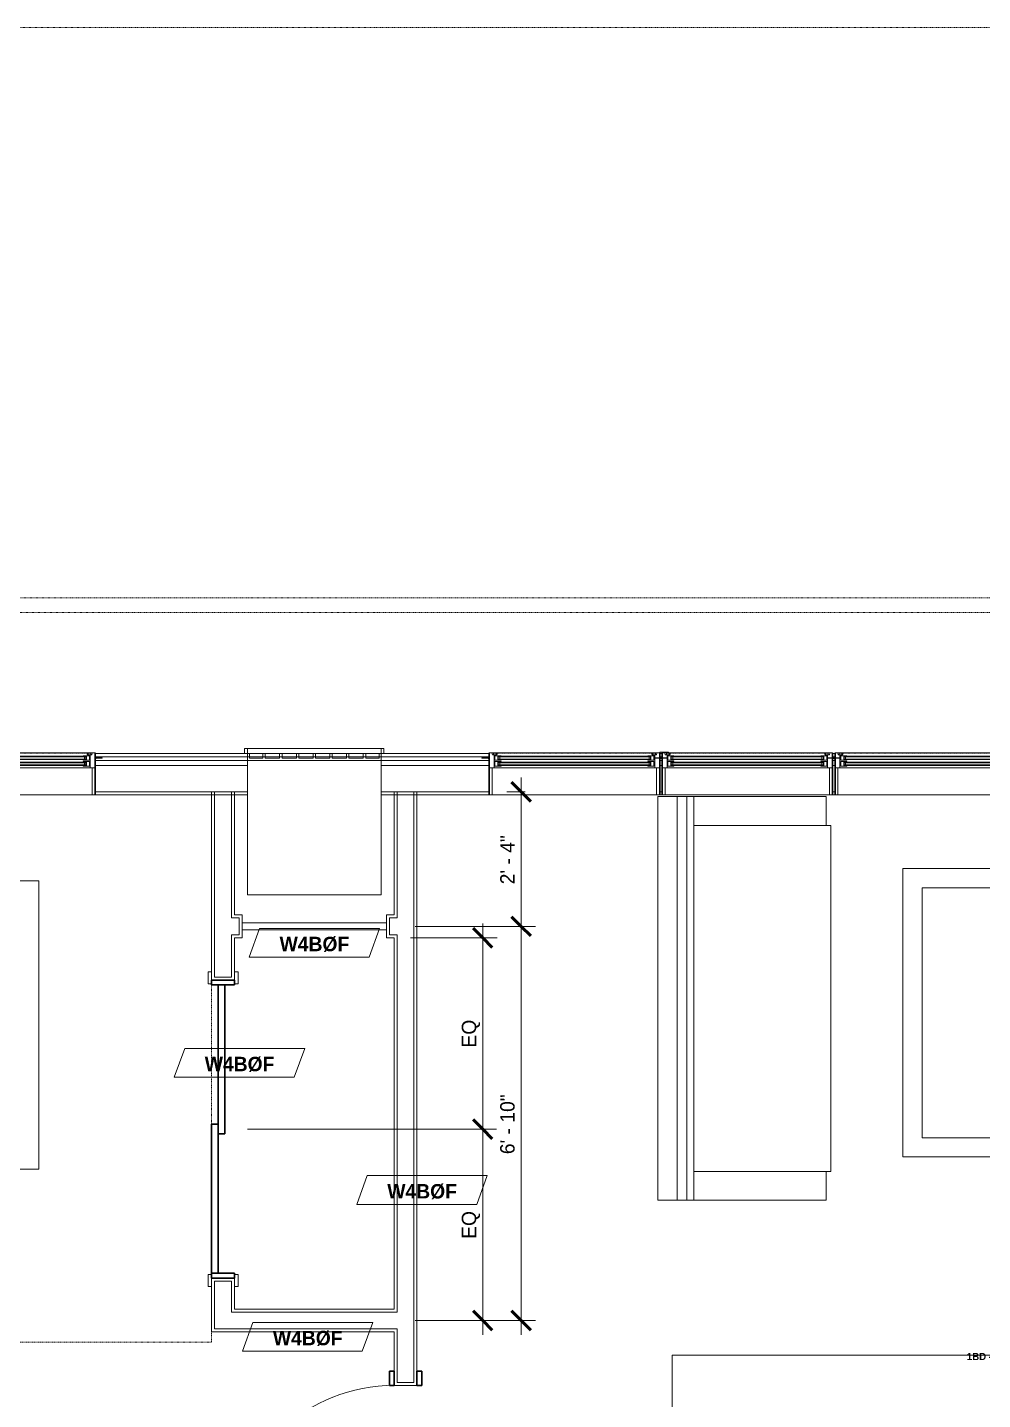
# Model space of a CAD drawing. Header units: inches. Extents: x -4010 to -1814, y 9846 to 12241.
# Drawn here: x -3383 to -3184.1, y 11955.2 to 12240.7 of the extents above; entities that cross this region are included whole.
import ezdxf

# ---------------------------------------------------------------- set-up
doc = ezdxf.new("R2010")
doc.units = ezdxf.units.IN
doc.header["$MEASUREMENT"] = 0
for name, pattern in [('Aligning Line 1_8_', [0.25, 0.125, -0.125]), ('Aligning Line 1_8__2_', [0.25, 0.125, -0.125]), ('Dash', [0.25, 0.125, -0.125]), ('Dash_2_', [0.25, 0.125, -0.125])]:
    doc.linetypes.add(name, pattern=pattern)
for name, color, linetype, lineweight in [('0-1', 7, 'Continuous', 5), ('0-2', 7, 'Continuous', 9), ('A-ANNO-DIMS', 211, 'Continuous', 9), ('A-ANNO-DIMS-32', 211, 'Continuous', 9), ('A-AREA-IDEN', 2, 'Continuous', 9), ('A-DETL-GENF-HDLN-1', 7, 'Dash', 9), ('A-DETL-GENF-HDLN-2', 1, 'Continuous', 18), ('A-DOOR-3', 31, 'Continuous', 9), ('A-DOOR-4', 31, 'Continuous', 30), ('A-DOOR-FRAM-3', 31, 'Continuous', 30), ('A-GENM-1', 7, 'Continuous', 9), ('A-GLAZ', 151, 'Continuous', 18), ('A-GLAZ-1', 10, 'Continuous', 30), ('A-GLAZ-2', 7, 'Continuous', 9), ('A-WALL', 113, 'Continuous', 18), ('A-WALL-1', 7, 'Continuous', 9), ('A-WALL-2', 250, 'Continuous', 18), ('A-WALL-3', 113, 'Continuous', 9), ('A-WALL-IDEN', 211, 'Continuous', 9), ('G-ANNO-SYMB', 111, 'Aligning Line 1_8_', 9), ('G-ANNO-SYMB-2', 147, 'Aligning Line 1_8__2_', 9), ('G-ANNO-SYMB-4', 111, 'Dash_2_', 9), ('I-FURN', 30, 'Continuous', 9), ('I-FURN-HDLN', 30, 'Dash', 9), ('Q-CASE', 31, 'Continuous', 9)]:
    doc.layers.add(name, color=color, linetype=linetype, lineweight=lineweight)
doc.styles.add('Century Gothic', font='ufonts.com_century-gothic.ttf', dxfattribs={"height": 3})
doc.styles.add('Century Gothic_B', font='GOTHICB.TTF', dxfattribs={"height": 1.5})
doc.styles.add('Century Gothic_B_1', font='GOTHICB.TTF', dxfattribs={"height": 3})
doc.dimstyles.new('OD_1__HACK_2_1', dxfattribs={"dimscale": 12, "dimtxt": 3.132505, "dimasz": 0.333333, "dimexe": 0.25, "dimexo": 0.166667, "dimgap": 0.041667, "dimtad": 1, "dimdec": 4, "dimrnd": 0.0625, "dimzin": 3, "dimdsep": 46, "dimlunit": 4, "dimtxsty": 'Century Gothic', "dimblk1": 'OBLIQUE', "dimblk2": 'OBLIQUE', "dimsah": 1, "dimcen": 0.09, "dimdle": 0.25, "dimazin": 0, "dimtfac": 1, "dimtdec": 4, "dimtix": 1, "dimtmove": 0, "dimatfit": 3, "dimfxl": 1, "dimtvp": 1, "dimtfill": 1, "dimfrac": 2, "dimtolj": 1, "dimtzin": 0, "dimarcsym": 2})

# ---------------------------------------------------------------- blocks, each defined once
blk = doc.blocks.new('Window-Double_Hung-Marvin-Essential - ESDH3066 - 1st Floor-3090113-UNIT PLANS - 1ST FLOOR')
at = {"layer": 'A-DETL-GENF-HDLN-1'}
blk.add_line((16.1, 4.34), (-16.5, 4.34), dxfattribs=at)
at = {"layer": 'A-DETL-GENF-HDLN-2'}
for p, q in [((-19.25, 3.36), (-19.25, 3.31)), ((-17.75, 3.36), (-19.25, 3.36)), ((-19.25, 3.31), (-17.9, 3.31)), ((-17.9, 3.31), (-17.9, 3.2)), ((-17.9, 3.2), (-17.75, 3.2)), ((-17.75, 4.41), (-17.16, 4.41)), ((-17.75, 4.41), (-17.75, 1.31)), ((-17.08, 4), (-17.16, 4.41)), ((-17.08, 4), (-16.19, 4)), ((-16.85, 4.37), (-16.85, 4)), ((-16.3, 4.37), (-16.85, 4.37)), ((-16.38, 3.9), (-16.72, 3.9)), ((-16.72, 3.9), (-16.72, 1.31)), ((-15.34, 3.81), (-16.56, 3.81)), ((-16.56, 2.87), (-16.56, 3.81)), ((-16.56, 2.87), (-15.34, 2.87)), ((-16.38, 4), (-16.38, 3.9)), ((-16.3, 4.14), (-16.3, 4.37)), ((-16.18, 4.14), (-16.3, 4.14)), ((-16.19, 4.09), (-16.1, 4.09)), ((-16.19, 4), (-16.19, 4.09)), ((-16.18, 4.34), (-16.1, 4.34)), ((-16.18, 4.34), (-16.18, 4.14)), ((-16.1, 4.09), (-16.1, 4.34)), ((-15.94, 2.99), (-15.94, 3.71)), ((-15.94, 3.71), (-15.28, 3.71)), ((-15.28, 2.99), (-15.94, 2.99)), ((-15.84, 3.01), (-15.84, 3.7)), ((-15.54, 3.13), (-15.54, 3.57)), ((-15.34, 3.81), (-15.28, 3.75)), ((-15.34, 2.87), (-15.28, 2.94)), ((-15.28, 3.71), (-15.28, 3.75)), ((-15.28, 2.94), (-15.28, 2.99)), ((15.34, 3.81), (15.28, 3.75)), ((15.28, 3.71), (15.28, 3.75)), ((15.94, 3.71), (15.28, 3.71)), ((15.28, 2.94), (15.28, 2.99)), ((15.28, 2.99), (15.94, 2.99)), ((15.34, 2.87), (15.28, 2.94)), ((15.34, 3.81), (16.56, 3.81)), ((16.56, 2.87), (15.34, 2.87)), ((15.54, 3.13), (15.54, 3.57)), ((15.84, 3.01), (15.84, 3.7)), ((15.94, 2.99), (15.94, 3.71)), ((16.18, 4.34), (16.1, 4.34)), ((16.1, 4.09), (16.1, 4.34)), ((16.19, 4.09), (16.1, 4.09)), ((16.18, 4.34), (16.18, 4.14)), ((16.18, 4.14), (16.3, 4.14)), ((16.19, 4), (16.19, 4.09)), ((17.08, 4), (16.19, 4)), ((16.3, 4.14), (16.3, 4.37)), ((16.3, 4.37), (16.85, 4.37)), ((16.38, 4), (16.38, 3.9)), ((16.38, 3.9), (16.72, 3.9)), ((16.56, 2.87), (16.56, 3.81)), ((16.72, 3.9), (16.72, 1.31)), ((16.85, 4.37), (16.85, 4)), ((17.08, 4), (17.16, 4.41)), ((17.75, 4.41), (17.16, 4.41)), ((17.75, 4.41), (17.75, 1.31)), ((17.75, 3.36), (19.25, 3.36)), ((17.9, 3.2), (17.75, 3.2)), ((17.9, 3.31), (17.9, 3.2)), ((19.25, 3.31), (17.9, 3.31)), ((19.25, 3.36), (19.25, 3.31)), ((-16.72, 1.31), (-17.75, 1.31)), ((-17.13, 1.28), (-17.13, -4.31)), ((-15.34, 2.59), (-16.56, 2.59)), ((-16.56, 1.66), (-16.56, 2.59)), ((-16.56, 1.66), (-15.34, 1.66)), ((-15.94, 1.77), (-15.94, 2.49)), ((-15.94, 2.49), (-15.28, 2.49)), ((-15.28, 1.77), (-15.94, 1.77)), ((-15.84, 1.79), (-15.84, 2.48)), ((-15.54, 1.92), (-15.54, 2.35)), ((-15.34, 2.59), (-15.28, 2.53)), ((-15.34, 1.66), (-15.28, 1.72)), ((-15.28, 2.49), (-15.28, 2.53)), ((-15.28, 1.72), (-15.28, 1.77)), ((15.34, 2.59), (15.28, 2.53)), ((15.28, 2.49), (15.28, 2.53)), ((15.94, 2.49), (15.28, 2.49)), ((15.28, 1.72), (15.28, 1.77)), ((15.28, 1.77), (15.94, 1.77)), ((15.34, 1.66), (15.28, 1.72)), ((15.34, 2.59), (16.56, 2.59)), ((16.56, 1.66), (15.34, 1.66)), ((15.54, 1.92), (15.54, 2.35)), ((15.84, 1.79), (15.84, 2.48)), ((15.94, 1.77), (15.94, 2.49)), ((16.56, 1.66), (16.56, 2.59)), ((16.72, 1.31), (17.75, 1.31)), ((17.12, -4.31), (17.12, 1.28)), ((-17.13, -4.31), (-17.75, -4.31)), ((17.12, -4.31), (17.75, -4.31))]:
    blk.add_line(p, q, dxfattribs=at)
at = {"layer": 'A-GLAZ'}
for p, q in [((15.84, 3.7), (-15.84, 3.7)), ((15.84, 3.57), (-15.84, 3.57)), ((15.84, 3.13), (-15.84, 3.13)), ((15.84, 3.01), (-15.84, 3.01)), ((15.84, 2.48), (-15.84, 2.48)), ((15.84, 2.35), (-15.84, 2.35)), ((15.84, 1.92), (-15.84, 1.92)), ((15.84, 1.79), (-15.84, 1.79))]:
    blk.add_line(p, q, dxfattribs=at)
at = {"layer": 'A-GLAZ-1'}
for p, q in [((-17.75, 4.41), (-17.75, 1.31)), ((17.75, 1.31), (17.75, 4.41)), ((-17.75, 1.28), (-17.75, -4.31)), ((17.75, -4.31), (17.75, 1.28))]:
    blk.add_line(p, q, dxfattribs=at)
at = {"layer": 'A-GLAZ-2'}
for p, q in [((17.75, 4.41), (-17.75, 4.41)), ((-17.75, 1.31), (17.75, 1.31)), ((-17.75, -4.31), (17.75, -4.31))]:
    blk.add_line(p, q, dxfattribs=at)
blk = doc.blocks.new('V-Series_EWC4_SPVU_RFA_2015 - 1ST FLOOR-2484708-UNIT PLANS - 1ST FLOOR')
at = {"layer": 'A-GENM-1'}
for p, q in [((-3126, 12090.69), (-3126.56, 12090.69)), ((-3126.56, 12090.69), (-3126.56, 12089.69)), ((-3126.56, 12089.69), (-3126, 12089.69)), ((-3098.12, 12090.69), (-3126, 12090.69)), ((-3126, 12090.69), (-3126, 12089.69)), ((-3126, 12089.69), (-3126, 12090.69)), ((-3126, 12089.69), (-3098.12, 12089.69)), ((-3126, 12089.69), (-3126, 12060.25)), ((-3125.56, 12089.69), (-3126, 12089.69)), ((-3125.56, 12088.69), (-3125.56, 12089.69)), ((-3122.26, 12089.69), (-3122.76, 12089.69)), ((-3122.76, 12089.69), (-3122.76, 12088.69)), ((-3122.26, 12088.69), (-3122.26, 12089.69)), ((-3118.78, 12089.69), (-3119.28, 12089.69)), ((-3119.28, 12089.69), (-3119.28, 12088.69)), ((-3118.78, 12088.69), (-3118.78, 12089.69)), ((-3115.3, 12089.69), (-3115.8, 12089.69)), ((-3115.8, 12089.69), (-3115.8, 12088.69)), ((-3115.3, 12088.69), (-3115.3, 12089.69)), ((-3111.81, 12089.69), (-3112.31, 12089.69)), ((-3112.31, 12089.69), (-3112.31, 12088.69)), ((-3111.81, 12088.69), (-3111.81, 12089.69)), ((-3108.33, 12089.69), (-3108.83, 12089.69)), ((-3108.83, 12089.69), (-3108.83, 12088.69)), ((-3108.33, 12088.69), (-3108.33, 12089.69)), ((-3104.84, 12089.69), (-3105.34, 12089.69)), ((-3105.34, 12089.69), (-3105.34, 12088.69)), ((-3104.84, 12088.69), (-3104.84, 12089.69)), ((-3101.36, 12089.69), (-3101.86, 12089.69)), ((-3101.86, 12089.69), (-3101.86, 12088.69)), ((-3101.36, 12088.69), (-3101.36, 12089.69)), ((-3098.12, 12089.69), (-3098.56, 12089.69)), ((-3098.56, 12089.69), (-3098.56, 12088.69)), ((-3098.12, 12089.69), (-3098.12, 12090.69)), ((-3097.56, 12090.69), (-3098.12, 12090.69)), ((-3098.12, 12090.69), (-3098.12, 12089.69)), ((-3098.12, 12089.69), (-3097.56, 12089.69)), ((-3098.12, 12060.25), (-3098.12, 12089.69)), ((-3097.56, 12089.69), (-3097.56, 12090.69)), ((-3122.76, 12088.69), (-3125.56, 12088.69)), ((-3119.28, 12088.69), (-3122.26, 12088.69)), ((-3115.8, 12088.69), (-3118.78, 12088.69)), ((-3112.31, 12088.69), (-3115.3, 12088.69)), ((-3108.83, 12088.69), (-3111.81, 12088.69)), ((-3105.34, 12088.69), (-3108.33, 12088.69)), ((-3101.86, 12088.69), (-3104.84, 12088.69)), ((-3098.56, 12088.69), (-3101.36, 12088.69)), ((-3126, 12060.25), (-3098.12, 12060.25))]:
    blk.add_line(p, q, dxfattribs=at)
blk = doc.blocks.new('Window-Double_Hung-Marvin-Essential - ESDH3066 - 1st Floor-V5-UNIT PLANS - 1ST FLOOR')
at = {"layer": 'A-DETL-GENF-HDLN-1'}
blk.add_line((16.1, 4.34), (-16.5, 4.34), dxfattribs=at)
at = {"layer": 'A-DETL-GENF-HDLN-2'}
for p, q in [((-19.25, 3.36), (-19.25, 3.31)), ((-17.75, 3.36), (-19.25, 3.36)), ((-19.25, 3.31), (-17.9, 3.31)), ((-17.9, 3.31), (-17.9, 3.2)), ((-17.9, 3.2), (-17.75, 3.2)), ((-17.75, 4.41), (-17.16, 4.41)), ((-17.75, 4.41), (-17.75, 1.31)), ((-17.08, 4), (-17.16, 4.41)), ((-17.08, 4), (-16.19, 4)), ((-16.85, 4.37), (-16.85, 4)), ((-16.3, 4.37), (-16.85, 4.37)), ((-16.38, 3.9), (-16.72, 3.9)), ((-16.72, 3.9), (-16.72, 1.31)), ((-15.34, 3.81), (-16.56, 3.81)), ((-16.56, 2.87), (-16.56, 3.81)), ((-16.56, 2.87), (-15.34, 2.87)), ((-16.38, 4), (-16.38, 3.9)), ((-16.3, 4.14), (-16.3, 4.37)), ((-16.18, 4.14), (-16.3, 4.14)), ((-16.19, 4.09), (-16.1, 4.09)), ((-16.19, 4), (-16.19, 4.09)), ((-16.18, 4.34), (-16.1, 4.34)), ((-16.18, 4.34), (-16.18, 4.14)), ((-16.1, 4.09), (-16.1, 4.34)), ((-15.94, 2.99), (-15.94, 3.71)), ((-15.94, 3.71), (-15.28, 3.71)), ((-15.28, 2.99), (-15.94, 2.99)), ((-15.84, 3.01), (-15.84, 3.7)), ((-15.54, 3.13), (-15.54, 3.57)), ((-15.34, 3.81), (-15.28, 3.75)), ((-15.34, 2.87), (-15.28, 2.94)), ((-15.28, 3.71), (-15.28, 3.75)), ((-15.28, 2.94), (-15.28, 2.99)), ((15.34, 3.81), (15.28, 3.75)), ((15.28, 3.71), (15.28, 3.75)), ((15.94, 3.71), (15.28, 3.71)), ((15.28, 2.94), (15.28, 2.99)), ((15.28, 2.99), (15.94, 2.99)), ((15.34, 2.87), (15.28, 2.94)), ((15.34, 3.81), (16.56, 3.81)), ((16.56, 2.87), (15.34, 2.87)), ((15.54, 3.13), (15.54, 3.57)), ((15.84, 3.01), (15.84, 3.7)), ((15.94, 2.99), (15.94, 3.71)), ((16.18, 4.34), (16.1, 4.34)), ((16.1, 4.09), (16.1, 4.34)), ((16.19, 4.09), (16.1, 4.09)), ((16.18, 4.34), (16.18, 4.14)), ((16.18, 4.14), (16.3, 4.14)), ((16.19, 4), (16.19, 4.09)), ((17.08, 4), (16.19, 4)), ((16.3, 4.14), (16.3, 4.37)), ((16.3, 4.37), (16.85, 4.37)), ((16.38, 4), (16.38, 3.9)), ((16.38, 3.9), (16.72, 3.9)), ((16.56, 2.87), (16.56, 3.81)), ((16.72, 3.9), (16.72, 1.31)), ((16.85, 4.37), (16.85, 4)), ((17.08, 4), (17.16, 4.41)), ((17.75, 4.41), (17.16, 4.41)), ((17.75, 4.41), (17.75, 1.31)), ((17.75, 3.36), (19.25, 3.36)), ((17.9, 3.2), (17.75, 3.2)), ((17.9, 3.31), (17.9, 3.2)), ((19.25, 3.31), (17.9, 3.31)), ((19.25, 3.36), (19.25, 3.31)), ((-16.72, 1.31), (-17.75, 1.31)), ((-17.13, 1.28), (-17.13, -4.31)), ((-15.34, 2.59), (-16.56, 2.59)), ((-16.56, 1.66), (-16.56, 2.59)), ((-16.56, 1.66), (-15.34, 1.66)), ((-15.94, 1.77), (-15.94, 2.49)), ((-15.94, 2.49), (-15.28, 2.49)), ((-15.28, 1.77), (-15.94, 1.77)), ((-15.84, 1.79), (-15.84, 2.48)), ((-15.54, 1.92), (-15.54, 2.35)), ((-15.34, 2.59), (-15.28, 2.53)), ((-15.34, 1.66), (-15.28, 1.72)), ((-15.28, 2.49), (-15.28, 2.53)), ((-15.28, 1.72), (-15.28, 1.77)), ((15.34, 2.59), (15.28, 2.53)), ((15.28, 2.49), (15.28, 2.53)), ((15.94, 2.49), (15.28, 2.49)), ((15.28, 1.72), (15.28, 1.77)), ((15.28, 1.77), (15.94, 1.77)), ((15.34, 1.66), (15.28, 1.72)), ((15.34, 2.59), (16.56, 2.59)), ((16.56, 1.66), (15.34, 1.66)), ((15.54, 1.92), (15.54, 2.35)), ((15.84, 1.79), (15.84, 2.48)), ((15.94, 1.77), (15.94, 2.49)), ((16.56, 1.66), (16.56, 2.59)), ((16.72, 1.31), (17.75, 1.31)), ((17.12, -4.31), (17.12, 1.28)), ((-17.13, -4.31), (-17.75, -4.31)), ((17.12, -4.31), (17.75, -4.31))]:
    blk.add_line(p, q, dxfattribs=at)
at = {"layer": 'A-GLAZ'}
for p, q in [((15.84, 3.7), (-15.84, 3.7)), ((15.84, 3.57), (-15.84, 3.57)), ((15.84, 3.13), (-15.84, 3.13)), ((15.84, 3.01), (-15.84, 3.01)), ((15.84, 2.48), (-15.84, 2.48)), ((15.84, 2.35), (-15.84, 2.35)), ((15.84, 1.92), (-15.84, 1.92)), ((15.84, 1.79), (-15.84, 1.79))]:
    blk.add_line(p, q, dxfattribs=at)
at = {"layer": 'A-GLAZ-1'}
for p, q in [((-17.75, 4.41), (-17.75, 1.31)), ((17.75, 1.31), (17.75, 4.41)), ((-17.75, 1.28), (-17.75, -4.31)), ((17.75, -4.31), (17.75, 1.28))]:
    blk.add_line(p, q, dxfattribs=at)
at = {"layer": 'A-GLAZ-2'}
for p, q in [((17.75, 4.41), (-17.75, 4.41)), ((19.62, 4.56), (17.75, 4.56)), ((17.75, 4.56), (17.75, 4.41)), ((17.75, 4.31), (18.25, 4.31)), ((19.62, 4.41), (19.62, 4.56)), ((-17.75, 1.31), (17.75, 1.31)), ((-17.75, -4.31), (17.75, -4.31))]:
    blk.add_line(p, q, dxfattribs=at)
blk = doc.blocks.new('CTR - 1st Phase - Shell_rvt-1-UNIT PLANS - 1ST FLOOR')
at = {"layer": 'A-WALL-1'}
for p, q in [((-3286.87, 12089.69), (-3368.91, 12089.69)), ((-3214.87, 12089.69), (-3215.37, 12089.69)), ((-3368.91, 12086.69), (-3368.91, 12086.66)), ((-3337.21, 12081.06), (-3337.21, 12088.19)), ((-3337.21, 12088.19), (-3309.34, 12088.19)), ((-3309.34, 12088.19), (-3309.34, 12081.06)), ((-3286.87, 12086.66), (-3286.87, 12086.69)), ((-3251.37, 12086.69), (-3251.37, 12086.66)), ((-3250.87, 12086.66), (-3250.87, 12086.69)), ((-3215.37, 12086.69), (-3215.37, 12086.66)), ((-3214.87, 12086.66), (-3214.87, 12086.69)), ((-3368.91, 12081.06), (-3337.21, 12081.06)), ((-3309.34, 12081.06), (-3286.87, 12081.06)), ((-3251.37, 12081.06), (-3250.87, 12081.06)), ((-3215.37, 12081.06), (-3214.87, 12081.06))]:
    blk.add_line(p, q, dxfattribs=at)
at = {"layer": 'A-WALL-2'}
for p, q in [((-3368.91, 12088.94), (-3286.87, 12088.94)), ((-3368.91, 12088.19), (-3337.21, 12088.19)), ((-3368.91, 12087.19), (-3337.21, 12087.19)), ((-3309.34, 12088.19), (-3286.87, 12088.19)), ((-3309.34, 12087.19), (-3286.87, 12087.19)), ((-3251.37, 12088.94), (-3250.87, 12088.94)), ((-3251.37, 12088.19), (-3250.87, 12088.19)), ((-3251.37, 12087.19), (-3250.87, 12087.19)), ((-3215.37, 12088.94), (-3214.87, 12088.94)), ((-3215.37, 12088.19), (-3214.87, 12088.19)), ((-3215.37, 12087.19), (-3214.87, 12087.19)), ((-3368.91, 12081.69), (-3337.21, 12081.69)), ((-3309.34, 12081.69), (-3286.87, 12081.69)), ((-3251.37, 12081.69), (-3250.87, 12081.69)), ((-3215.37, 12081.69), (-3214.87, 12081.69))]:
    blk.add_line(p, q, dxfattribs=at)
at = {"layer": '0-2'}
for name, p in [('Window-Double_Hung-Marvin-Essential - ESDH3066 - 1st Floor-3090113-UNIT PLANS - 1ST FLOOR', (-3386.66, 12085.38)), ('V-Series_EWC4_SPVU_RFA_2015 - 1ST FLOOR-2484708-UNIT PLANS - 1ST FLOOR', (-211.21, 0)), ('Window-Double_Hung-Marvin-Essential - ESDH3066 - 1st Floor-V5-UNIT PLANS - 1ST FLOOR', (-3269.12, 12085.38)), ('Window-Double_Hung-Marvin-Essential - ESDH3066 - 1st Floor-3090113-UNIT PLANS - 1ST FLOOR', (-3233.12, 12085.38)), ('Window-Double_Hung-Marvin-Essential - ESDH3066 - 1st Floor-3090113-UNIT PLANS - 1ST FLOOR', (-3197.12, 12085.38))]:
    blk.add_blockref(name, p, dxfattribs=at)
blk = doc.blocks.new('CTR - 1st Phase - Structure_rvt-1-UNIT PLANS - 1ST FLOOR')
at = {"layer": 'G-ANNO-SYMB-2'}
blk.add_line((-1904.06, 12122.03), (-3864.19, 12122.03), dxfattribs=at)
blk = doc.blocks.new('SWING - SINGLE - FLUSH - 2-10 x 6-8 - PRIVACY-3199405-UNIT PLANS - 1ST FLOOR')
at = {"layer": 'A-DOOR-3'}
blk.add_arc((17, -2.37), 34.07, 180, 266.6343, dxfattribs=at)
at = {"layer": 'A-DOOR-4'}
for p, q in [((15, -2.37), (15, -36.38)), ((17, -2.37), (15, -2.37)), ((17, -2.37), (17, -36.38)), ((17, -36.38), (15, -36.38))]:
    blk.add_line(p, q, dxfattribs=at)
at = {"layer": 'A-DOOR-FRAM-3'}
for p, q in [((-20, 2.38), (-20, 3.38)), ((-20, 3.38), (-17, 3.38)), ((-17, 3.38), (-17, 2.38)), ((17, 2.38), (17, 3.38)), ((17, 3.38), (20, 3.38)), ((20, 3.38), (20, 2.38)), ((-17, 2.38), (-20, 2.38)), ((20, 2.38), (17, 2.38)), ((-20, -2.37), (-17, -2.37)), ((-20, -3.37), (-20, -2.37)), ((-17, -2.37), (-17, -3.37)), ((17, -2.37), (20, -2.37)), ((17, -3.37), (17, -2.37)), ((20, -2.37), (20, -3.37)), ((-17, -3.37), (-20, -3.37)), ((20, -3.37), (17, -3.37))]:
    blk.add_line(p, q, dxfattribs=at)
blk = doc.blocks.new('Bed-Standard - Queen 60_ x 79_-1242961-UNIT PLANS - 1ST FLOOR')
at = {"layer": 'I-FURN'}
for p, q in [((-19.31, 37.14), (-19.31, -41.3)), ((40.69, -41.3), (40.69, 37.14)), ((-16.31, 35.7), (-16.31, 23.7)), ((-16.31, 35.7), (37.69, 35.7)), ((37.69, 35.7), (37.69, 23.7)), ((40.69, 23.7), (-19.31, 17.13)), ((-16.31, 23.7), (37.69, 23.7)), ((-19.31, -41.3), (40.69, -41.3))]:
    blk.add_line(p, q, dxfattribs=at)
at = {"layer": 'I-FURN-HDLN'}
for p, q in [((-55.31, 37.14), (-55.31, -77.3)), ((-55.31, -77.3), (-53.15, -77.3)), ((-9.96, -77.3), (19.04, -77.3))]:
    blk.add_line(p, q, dxfattribs=at)
blk = doc.blocks.new('Couch-Both_Arms-Generic - 1-1372852-UNIT PLANS - 1ST FLOOR')
at = {"layer": 'I-FURN'}
for p, q in [((-42, 17.5), (-36, 17.5)), ((-42, -10), (-42, 17.5)), ((-36, 18.5), (36, 18.5)), ((-36, 17.5), (-36, 18.5)), ((-36, 17.5), (-36, -10)), ((36, 18.5), (36, 17.5)), ((36, 17.5), (42, 17.5)), ((36, -10), (36, 17.5)), ((42, 17.5), (42, -10)), ((-42, -10), (42, -10)), ((-42, -13.5), (-42, -10)), ((42, -10), (42, -13.5)), ((-42, -11.5), (42, -11.5)), ((-42, -13.5), (42, -13.5)), ((-42, -17.5), (-42, -13.5)), ((42, -13.5), (-42, -13.5)), ((42, -13.5), (42, -17.5)), ((42, -17.5), (-42, -17.5))]:
    blk.add_line(p, q, dxfattribs=at)
blk = doc.blocks.new('Table-Coffee - one-1372853-UNIT PLANS - 1ST FLOOR')
at = {"layer": 'I-FURN'}
for p, q in [((-29.28, 11.25), (30.72, 11.25)), ((-29.28, -18.75), (-29.28, 11.25)), ((30.72, 11.25), (30.72, -18.75)), ((26.72, 7.25), (-25.28, 7.25)), ((-25.28, 7.25), (-25.28, -14.75)), ((26.72, -14.75), (26.72, 7.25)), ((-25.28, -14.75), (26.72, -14.75)), ((30.72, -18.75), (-29.28, -18.75))]:
    blk.add_line(p, q, dxfattribs=at)
blk = doc.blocks.new('OD_CW_Base Cabinet - OD_CW_Base Cabinet-V140-UNIT PLANS - 1ST FLOOR')
at = {"layer": 'Q-CASE'}
for p, q in [((107.93, 24), (0.74, 24)), ((0.74, 24), (0.74, 0)), ((0.74, 1), (0.74, 24)), ((0.74, 24), (107.93, 24)), ((0.74, 0), (0.74, 1)), ((0.74, 1), (107.93, 1)), ((107.93, 1), (0.74, 1)), ((0.74, 0), (107.93, 0)), ((107.93, 0), (0.74, 0))]:
    blk.add_line(p, q, dxfattribs=at)
blk = doc.blocks.new('SLIDING - FLUSH - 5-0 x 6-8-3203585-UNIT PLANS - 1ST FLOOR')
at = {"layer": 'A-DOOR-3'}
for p, q in [((-30.25, 3), (-32.75, 3)), ((-32.75, 3), (-32.75, 2.25)), ((-30.25, 2.25), (-30.25, 3)), ((30.25, 3), (30.25, 2.25)), ((32.75, 3), (30.25, 3)), ((32.75, 2.25), (32.75, 3)), ((-32.75, 2.25), (-30.25, 2.25)), ((30.25, 2.25), (32.75, 2.25)), ((-30.25, -2.5), (-32.75, -2.5)), ((-32.75, -2.5), (-32.75, -3.25)), ((-30.25, -3.25), (-30.25, -2.5)), ((32.75, -2.5), (30.25, -2.5)), ((30.25, -2.5), (30.25, -3.25)), ((32.75, -3.25), (32.75, -2.5)), ((-32.75, -3.25), (-30.25, -3.25)), ((30.25, -3.25), (32.75, -3.25))]:
    blk.add_line(p, q, dxfattribs=at)
at = {"layer": 'A-DOOR-4'}
for p, q in [((1, 2.25), (-30, 2.25)), ((-30, 2.25), (-30, 0.88)), ((-30, 0.88), (1, 0.88)), ((30, 0.88), (-1, 0.88)), ((-1, 0.88), (-1, -0.5)), ((1, 0.88), (1, 2.25)), ((30, -0.5), (30, 0.88)), ((-1, -0.5), (30, -0.5))]:
    blk.add_line(p, q, dxfattribs=at)
at = {"layer": 'A-DOOR-FRAM-3'}
for p, q in [((-30, 2.25), (-31, 2.25)), ((-31, 2.25), (-31, -2.5)), ((-30, -2.5), (-30, 2.25)), ((31, 2.25), (30, 2.25)), ((30, 2.25), (30, -2.5)), ((31, -2.5), (31, 2.25)), ((-31, -2.5), (-30, -2.5)), ((30, -2.5), (31, -2.5))]:
    blk.add_line(p, q, dxfattribs=at)
blk = doc.blocks.new('083100 - Access Doors and Panels - Type 1 - 083100 - Access Doors and Panels - Type 1-3696234-UNIT PLANS - 1ST FLOOR')
at = {"layer": 'A-DOOR-3'}
for p, q in [((15, 0.75), (-15, 0.75)), ((-15, 0.75), (-15, -0.75)), ((15, -0.75), (15, 0.75)), ((-15, -0.75), (15, -0.75))]:
    blk.add_line(p, q, dxfattribs=at)
blk = doc.blocks.new('DIMBLOCK280-UNIT PLANS - 1ST FLOOR')
at = {"layer": 'A-ANNO-DIMS-32', "lineweight": 50}
for p, q in [((-3288.22, 12051.31), (-3290.22, 12053.31)), ((-3288.22, 12051.31), (-3286.22, 12049.31)), ((-3288.22, 12011.5), (-3290.22, 12013.5)), ((-3288.22, 12011.5), (-3286.22, 12009.5))]:
    blk.add_line(p, q, dxfattribs=at)
at = {"layer": 'A-ANNO-DIMS-32'}
for p, q in [((-3288.22, 12054.31), (-3288.22, 12011.5)), ((-3303.27, 12051.31), (-3285.22, 12051.31)), ((-3288.22, 12051.31), (-3303.27, 12051.31)), ((-3337.15, 12011.5), (-3285.22, 12011.5)), ((-3288.22, 12011.5), (-3337.15, 12011.5))]:
    blk.add_line(p, q, dxfattribs=at)
at = {"layer": 'A-ANNO-DIMS-32', "color": 0, "insert": (-3292.57, 12028.47), "char_height": 3, "width": 7.0407, "attachment_point": 1, "rotation": 90, "line_spacing_factor": 0.984502, "style": 'Century Gothic', "bg_fill": 3, "box_fill_scale": 1.25, "bg_fill_color": 256, "bg_fill_true_color": 13158600, "bg_fill_transparency": 0}
blk.add_mtext('EQ', dxfattribs=at)
blk = doc.blocks.new('_Oblique')
at = {"color": 0, "linetype": 'ByBlock', "lineweight": -2}
blk.add_line((-0.5, -0.5), (0.5, 0.5), dxfattribs=at)
blk = doc.blocks.new('DIMBLOCK281-UNIT PLANS - 1ST FLOOR')
at = {"layer": 'A-ANNO-DIMS-32', "lineweight": 50}
for p, q in [((-3288.22, 12011.5), (-3290.22, 12013.5)), ((-3288.22, 12011.5), (-3286.22, 12009.5)), ((-3288.22, 11971.69), (-3290.22, 11973.69)), ((-3288.22, 11971.69), (-3286.22, 11969.69))]:
    blk.add_line(p, q, dxfattribs=at)
at = {"layer": 'A-ANNO-DIMS-32'}
for p, q in [((-3337.15, 12011.5), (-3285.22, 12011.5)), ((-3288.22, 12011.5), (-3337.15, 12011.5)), ((-3288.22, 12011.5), (-3288.22, 11968.69)), ((-3302.27, 11971.69), (-3285.22, 11971.69)), ((-3288.22, 11971.69), (-3302.27, 11971.69))]:
    blk.add_line(p, q, dxfattribs=at)
at = {"layer": 'A-ANNO-DIMS-32', "color": 0, "insert": (-3292.57, 11988.66), "char_height": 3, "width": 7.0407, "attachment_point": 1, "rotation": 90, "line_spacing_factor": 0.984502, "style": 'Century Gothic', "bg_fill": 3, "box_fill_scale": 1.25, "bg_fill_color": 256, "bg_fill_true_color": 13158600, "bg_fill_transparency": 0}
blk.add_mtext('EQ', dxfattribs=at)
blk = doc.blocks.new('DIMBLOCK285-UNIT PLANS - 1ST FLOOR')
at = {"layer": 'A-ANNO-DIMS-32', "lineweight": 50}
for p, q in [((-3280.22, 12081.69), (-3282.22, 12083.69)), ((-3280.22, 12081.69), (-3278.22, 12079.69)), ((-3280.22, 12053.69), (-3282.22, 12055.69)), ((-3280.22, 12053.69), (-3278.22, 12051.69))]:
    blk.add_line(p, q, dxfattribs=at)
at = {"layer": 'A-ANNO-DIMS-32'}
for p, q in [((-3280.22, 12084.69), (-3280.22, 12053.69)), ((-3279.39, 12081.69), (-3283.22, 12081.69)), ((-3280.22, 12081.69), (-3279.39, 12081.69)), ((-3302.27, 12053.69), (-3277.22, 12053.69)), ((-3280.22, 12053.69), (-3302.27, 12053.69))]:
    blk.add_line(p, q, dxfattribs=at)
at = {"layer": 'A-ANNO-DIMS-32', "color": 0, "insert": (-3284.57, 12062.44), "char_height": 3, "width": 12.5897, "attachment_point": 1, "rotation": 90, "line_spacing_factor": 0.984502, "style": 'Century Gothic', "bg_fill": 3, "box_fill_scale": 1.25, "bg_fill_color": 256, "bg_fill_true_color": 13158600, "bg_fill_transparency": 0}
blk.add_mtext('2\' - 4"', dxfattribs=at)
blk = doc.blocks.new('DIMBLOCK286-UNIT PLANS - 1ST FLOOR')
at = {"layer": 'A-ANNO-DIMS-32', "lineweight": 50}
for p, q in [((-3280.22, 12053.69), (-3282.22, 12055.69)), ((-3280.22, 12053.69), (-3278.22, 12051.69)), ((-3280.22, 11971.69), (-3282.22, 11973.69)), ((-3280.22, 11971.69), (-3278.22, 11969.69))]:
    blk.add_line(p, q, dxfattribs=at)
at = {"layer": 'A-ANNO-DIMS-32'}
for p, q in [((-3302.27, 12053.69), (-3277.22, 12053.69)), ((-3280.22, 12053.69), (-3302.27, 12053.69)), ((-3280.22, 12053.69), (-3280.22, 11968.69)), ((-3302.27, 11971.69), (-3277.22, 11971.69)), ((-3280.22, 11971.69), (-3302.27, 11971.69))]:
    blk.add_line(p, q, dxfattribs=at)
at = {"layer": 'A-ANNO-DIMS-32', "color": 0, "insert": (-3284.57, 12006.28), "char_height": 3, "width": 15.394, "attachment_point": 1, "rotation": 90, "line_spacing_factor": 0.984502, "style": 'Century Gothic', "bg_fill": 3, "box_fill_scale": 1.25, "bg_fill_color": 256, "bg_fill_true_color": 13158600, "bg_fill_transparency": 0}
blk.add_mtext('6\' - 10"', dxfattribs=at)
blk = doc.blocks.new('Wall Tag - Arch Wall-3956453-UNIT PLANS - 1ST FLOOR')
at = {"layer": 'A-WALL-IDEN'}
for p, q in [((-0.3561, 0.0937), (-0.4244, -0.0937)), ((0.4244, 0.0937), (-0.3561, 0.0937)), ((0.3561, -0.0937), (0.4244, 0.0937)), ((-0.4244, -0.0937), (0.3561, -0.0937))]:
    blk.add_line(p, q, dxfattribs=at)

msp = doc.modelspace()

# ---------------------------------------------------------------- block references
at = {"layer": '0-1'}
msp.add_blockref('CTR - 1st Phase - Shell_rvt-1-UNIT PLANS - 1ST FLOOR', (0, 0), dxfattribs=at)

# ---------------------------------------------------------------- next in the draw order: block references
msp.add_blockref('CTR - 1st Phase - Structure_rvt-1-UNIT PLANS - 1ST FLOOR', (0, 0), dxfattribs=at)

# ---------------------------------------------------------------- next in the draw order: linework, layer by layer
at = {"layer": 'A-WALL'}
for p, q in [((-3344.02374, 12081.6894), (-3344.02374, 12043.1269)), ((-3340.52374, 12055.4394), (-3340.52374, 12081.6894)), ((-3306.02374, 12081.6894), (-3306.02374, 12055.4394)), ((-3302.52374, 11958.7394), (-3302.52374, 12081.6894)), ((-3338.89874, 12055.4394), (-3340.52374, 12055.4394)), ((-3338.89874, 12051.9394), (-3338.89874, 12055.4394)), ((-3307.64874, 12055.4394), (-3307.64874, 12051.9394)), ((-3306.02374, 12055.4394), (-3307.64874, 12055.4394)), ((-3340.52374, 12043.1269), (-3340.52374, 12051.9394)), ((-3340.52374, 12051.9394), (-3338.89874, 12051.9394)), ((-3307.64874, 12051.9394), (-3306.02374, 12051.9394)), ((-3306.02374, 12051.9394), (-3306.02374, 11973.4394)), ((-3344.02374, 12043.1269), (-3340.52374, 12043.1269)), ((-3344.02374, 11979.8769), (-3344.02374, 11969.9394)), ((-3340.52374, 11979.8769), (-3344.02374, 11979.8769)), ((-3340.52374, 11973.4394), (-3340.52374, 11979.8769)), ((-3340.52374, 11973.4394), (-3306.02374, 11973.4394)), ((-3344.02374, 11969.9394), (-3306.02374, 11969.9394)), ((-3306.02374, 11969.9394), (-3306.02374, 11958.7394)), ((-3306.02374, 11958.7394), (-3302.52374, 11958.7394))]:
    msp.add_line(p, q, dxfattribs=at)
at = {"layer": 'A-WALL-3'}
for p, q in [((-3344.64874, 12081.6894), (-3344.64874, 12042.5019)), ((-3339.89874, 12081.6894), (-3344.64874, 12081.6894)), ((-3339.89874, 12056.0644), (-3339.89874, 12081.6894)), ((-3306.64874, 12081.6894), (-3306.64874, 12056.0644)), ((-3301.89874, 12081.6894), (-3306.64874, 12081.6894)), ((-3301.89874, 11958.1144), (-3301.89874, 12081.6894)), ((-3338.27374, 12056.0644), (-3339.89874, 12056.0644)), ((-3338.27374, 12051.3144), (-3338.27374, 12056.0644)), ((-3306.64874, 12056.0644), (-3308.27374, 12056.0644)), ((-3308.27374, 12056.0644), (-3308.27374, 12051.3144)), ((-3339.89874, 12042.5019), (-3339.89874, 12051.3144)), ((-3339.89874, 12051.3144), (-3338.27374, 12051.3144)), ((-3308.27374, 12051.3144), (-3306.64874, 12051.3144)), ((-3306.64874, 12051.3144), (-3306.64874, 11974.0644)), ((-3344.64874, 12042.5019), (-3339.89874, 12042.5019)), ((-3344.64874, 11980.5019), (-3344.64874, 11969.3144)), ((-3339.89874, 11980.5019), (-3344.64874, 11980.5019)), ((-3339.89874, 11974.0644), (-3339.89874, 11980.5019)), ((-3306.64874, 11974.0644), (-3339.89874, 11974.0644)), ((-3344.64874, 11969.3144), (-3306.64874, 11969.3144)), ((-3306.64874, 11969.3144), (-3306.64874, 11958.1144)), ((-3306.64874, 11958.1144), (-3301.89874, 11958.1144))]:
    msp.add_line(p, q, dxfattribs=at)
at = {"layer": 'G-ANNO-SYMB'}
msp.add_line((-1813.52288, 12240.74859), (-4009.5295, 12240.74859), dxfattribs=at)
at = {"layer": 'G-ANNO-SYMB-4'}
msp.add_line((-3466.52374, 12118.99836), (-3134.12374, 12118.99836), dxfattribs=at)

# ---------------------------------------------------------------- next in the draw order: block references
at = {"layer": 'A-DOOR-3'}
for name, p, rotation in [('083100 - Access Doors and Panels - Type 1 - 083100 - Access Doors and Panels - Type 1-3696234-UNIT PLANS - 1ST FLOOR', (-3323.27374, 12053.6894), 180), ('SLIDING - FLUSH - 5-0 x 6-8-3203585-UNIT PLANS - 1ST FLOOR', (-3342.39874, 12011.5019), 90.00000000000159), ('SWING - SINGLE - FLUSH - 2-10 x 6-8 - PRIVACY-3199405-UNIT PLANS - 1ST FLOOR', (-3304.27374, 11941.1144), 270.0000000000016)]:
    msp.add_blockref(name, p, dxfattribs=dict(at, rotation=rotation))
at = {"layer": 'I-FURN'}
for name, p, rotation in [('Couch-Both_Arms-Generic - 1-1372852-UNIT PLANS - 1ST FLOOR', (-3234.23047, 12038.71201), 269.9999999999761), ('Table-Coffee - one-1372853-UNIT PLANS - 1ST FLOOR', (-3189.47893, 12034.99288), 89.9999999999723), ('Bed-Standard - Queen 60_ x 79_-1242961-UNIT PLANS - 1ST FLOOR', (-3421.94382, 12022.46377), 89.99999999998725)]:
    msp.add_blockref(name, p, dxfattribs=dict(at, rotation=rotation))
at = {"layer": 'Q-CASE'}
msp.add_blockref('OD_CW_Base Cabinet - OD_CW_Base Cabinet-V140-UNIT PLANS - 1ST FLOOR', (-3249.48644, 11940.4894), dxfattribs=at)

# ---------------------------------------------------------------- next in the draw order: texts
at = {"layer": 'A-AREA-IDEN', "insert": (-3187.42539, 11964.92675), "char_height": 1.5, "width": 20.503, "attachment_point": 1, "style": 'Century Gothic_B'}
msp.add_mtext('1BD - ADA TYPE A', dxfattribs=at)

# ---------------------------------------------------------------- next in the draw order: dimensions: what is measured, and where the dimension line sits
at = {"layer": 'A-ANNO-DIMS'}
dim = msp.add_linear_dim(base=(-3288.22021, 12011.5019), p1=(-3305.27374, 12051.3144), p2=(-3339.14874, 12011.5019), angle=90, text='EQ', dimstyle='OD_1__HACK_2_1', override={"dimpost": '<>', "dimfxl": 52.273806}, dxfattribs=at)
dim.commit()
dim.dimension.update_dxf_attribs({"geometry": 'DIMBLOCK280-UNIT PLANS - 1ST FLOOR', "text_midpoint": (-3290.37622, 12031.40815)})

# ---------------------------------------------------------------- next in the draw order: block references
at = {"layer": 'A-WALL-IDEN', "xscale": 31.99999999999999, "yscale": 31.99999999999999, "zscale": 31.99999999999999}
for p in [(-3323.27374, 12050.27138), (-3338.85572, 12025.29506)]:
    msp.add_blockref('Wall Tag - Arch Wall-3956453-UNIT PLANS - 1ST FLOOR', p, dxfattribs=at)

# ---------------------------------------------------------------- next in the draw order: texts
at = {"layer": 'A-WALL-IDEN', "char_height": 3, "width": 17.372, "attachment_point": 1, "style": 'Century Gothic_B_1'}
for insert in [(-3330.48966, 12051.51891), (-3346.07164, 12026.54259)]:
    msp.add_mtext('W4BØF', dxfattribs=dict(at, insert=insert))

# ---------------------------------------------------------------- next in the draw order: dimensions: what is measured, and where the dimension line sits
at = {"layer": 'A-ANNO-DIMS'}
dim = msp.add_linear_dim(base=(-3280.22021, 12053.6894), p1=(-3277.39178, 12081.6894), p2=(-3304.27374, 12053.6894), angle=90, dimstyle='OD_1__HACK_2_1', override={"dimpost": '<>', "dimfxl": 38.815455}, dxfattribs=at)
dim.commit()
dim.dimension.update_dxf_attribs({"geometry": 'DIMBLOCK285-UNIT PLANS - 1ST FLOOR', "text_midpoint": (-3282.25794, 12067.6894)})
dim = msp.add_linear_dim(base=(-3288.22021, 11971.6894), p1=(-3339.14874, 12011.5019), p2=(-3304.27374, 11971.6894), angle=90, text='EQ', dimstyle='OD_1__HACK_2_1', override={"dimpost": '<>', "dimfxl": 52.927316}, dxfattribs=at)
dim.commit()
dim.dimension.update_dxf_attribs({"geometry": 'DIMBLOCK281-UNIT PLANS - 1ST FLOOR', "text_midpoint": (-3290.37622, 11991.59565)})

# ---------------------------------------------------------------- next in the draw order: block references
at = {"layer": 'A-WALL-IDEN', "xscale": 31.99999999999999, "yscale": 31.99999999999999, "zscale": 31.99999999999999}
msp.add_blockref('Wall Tag - Arch Wall-3956453-UNIT PLANS - 1ST FLOOR', (-3324.66807, 11968.27138), dxfattribs=at)

# ---------------------------------------------------------------- next in the draw order: texts
at = {"layer": 'A-WALL-IDEN', "insert": (-3331.88399, 11969.51891), "char_height": 3, "width": 17.372, "attachment_point": 1, "style": 'Century Gothic_B_1'}
msp.add_mtext('W4BØF', dxfattribs=at)

# ---------------------------------------------------------------- next in the draw order: dimensions: what is measured, and where the dimension line sits
at = {"layer": 'A-ANNO-DIMS'}
dim = msp.add_linear_dim(base=(-3280.22021, 11971.6894), p1=(-3304.27374, 12053.6894), p2=(-3304.27374, 11971.6894), angle=90, dimstyle='OD_1__HACK_2_1', override={"dimpost": '<>', "dimfxl": 82}, dxfattribs=at)
dim.commit()
dim.dimension.update_dxf_attribs({"geometry": 'DIMBLOCK286-UNIT PLANS - 1ST FLOOR', "text_midpoint": (-3282.29567, 12012.6894)})

# ---------------------------------------------------------------- next in the draw order: block references
at = {"layer": 'A-WALL-IDEN', "xscale": 31.99999999999999, "yscale": 31.99999999999999, "zscale": 31.99999999999999}
msp.add_blockref('Wall Tag - Arch Wall-3956453-UNIT PLANS - 1ST FLOOR', (-3300.85572, 11998.82006), dxfattribs=at)

# ---------------------------------------------------------------- next in the draw order: texts
at = {"layer": 'A-WALL-IDEN', "insert": (-3308.07164, 12000.06759), "char_height": 3, "width": 17.372, "attachment_point": 1, "style": 'Century Gothic_B_1'}
msp.add_mtext('W4BØF', dxfattribs=at)

doc.saveas('drawing.dxf')
